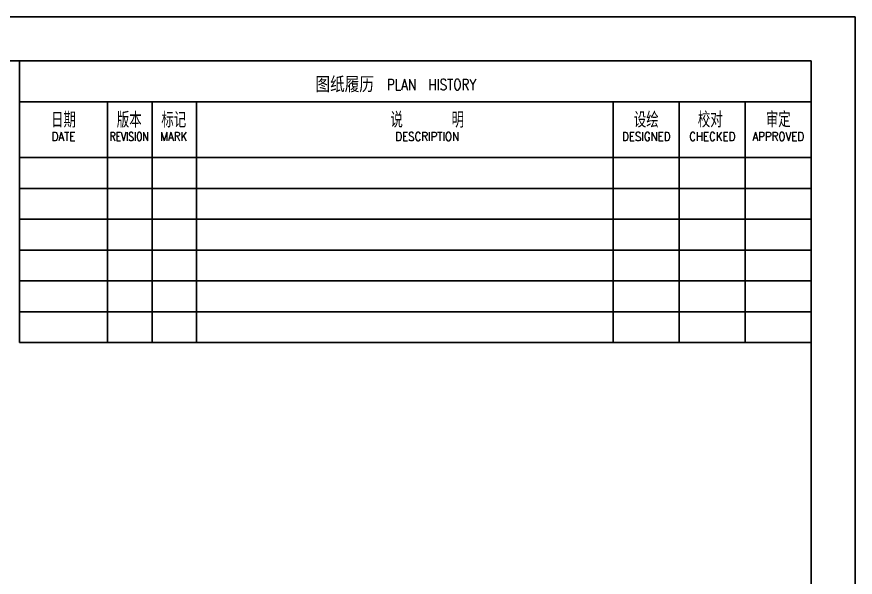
# Model space of a CAD drawing. Extents: x -990827 to -799530, y -79356 to 40656.
# Drawn here: x -837654 to -799530, y -20821 to 4644 of the extents above; entities that cross this region are included whole.
import ezdxf
from ezdxf.enums import TextEntityAlignment as Align

# ---------------------------------------------------------------- set-up
doc = ezdxf.new("R2010")
doc.units = 0
doc.header["$MEASUREMENT"] = 0
doc.layers.add('FRAME', color=7, linetype='Continuous')
doc.styles.add('BTL', font='simplex.shx', dxfattribs={"width": 0.85, "bigfont": 'hzdxf.shx'})

msp = doc.modelspace()

# ---------------------------------------------------------------- linework, layer by layer
for p, q in [((-799529.8, 4644.3), (-990827, 4644.3)), ((-799529.8, -79355.7), (-799529.8, 4644.3))]:
    msp.add_line(p, q)
at = {"color": 6}
for points in [[(-801529.8, 2644.3), (-988762.3, 2644.3)], [(-801529.8, -77355.7), (-801529.8, 2644.3)]]:
    msp.add_lwpolyline(points, dxfattribs=at)
at = {"layer": 'FRAME', "color": 6}
for p, q in [((-837529.8, -10155.7), (-837529.8, 2644.3)), ((-801529.8, 784.3), (-837529.8, 784.3)), ((-801529.8, -1755.7), (-837529.8, -1755.7))]:
    msp.add_line(p, q, dxfattribs=at)
at = {"layer": 'FRAME', "color": 3}
for p, q in [((-833529.8, -10155.7), (-833529.8, 784.3)), ((-831503.3, -10155.7), (-831503.3, 784.3)), ((-829476.9, -10155.7), (-829476.9, 784.3)), ((-810529.8, -10155.7), (-810529.8, 784.3)), ((-807529.8, -10155.7), (-807529.8, 784.3)), ((-804529.8, -10155.7), (-804529.8, 784.3)), ((-801529.8, -3155.7), (-837529.8, -3155.7)), ((-801529.8, -4555.7), (-837529.8, -4555.7)), ((-801529.8, -5955.7), (-837529.8, -5955.7)), ((-801529.8, -7355.7), (-837529.8, -7355.7)), ((-801529.8, -8755.7), (-837529.8, -8755.7)), ((-801529.8, -10155.7), (-837529.8, -10155.7))]:
    msp.add_line(p, q, dxfattribs=at)

# ---------------------------------------------------------------- texts
at = {"layer": 'FRAME', "style": 'BTL'}
msp.add_text('图纸履历', height=700, dxfattribs=at).set_placement((-824071.8, 1213.6))
at = {"layer": 'FRAME', "style": 'BTL', "width": 0.8}
msp.add_text('PLAN  HISTORY', height=500, dxfattribs=at).set_placement((-820825.7, 1310.9))
at = {"layer": 'FRAME', "style": 'BTL'}
for s, height, width, p in [('版本', 700, 0.85, (-832540.7, -391.1)), ('标记', 700, 0.85, (-830514.2, -391.1)), ('设绘', 700, 0.85, (-809029.8, -391.1)), ('校对', 700, 0.85, (-806120.5, -385.1)), ('审定', 700, 0.85, (-803029.8, -376.1)), ('日期', 700, 0.85, (-835529.8, -391.1)), ('说     明', 700, 0.85, (-818990.1, -391.1)), ('DATE', 400, 0.85, (-835529.8, -995.2)), ('REVISION', 400, 0.75, (-832540.7, -995.2)), ('MARK', 400, 0.85, (-830514.2, -995.2)), ('DESCRIPTION', 400, 0.85, (-818990.1, -995.2)), ('DESIGNED', 400, 0.85, (-809029.8, -995.2)), ('CHECKED', 400, 0.85, (-806029.8, -995.2)), ('APPROVED', 400, 0.85, (-803029.8, -995.2))]:
    msp.add_text(s, height=height, dxfattribs=dict(at, width=width)).set_placement(p, align=Align.CENTER)

doc.saveas('drawing.dxf')
